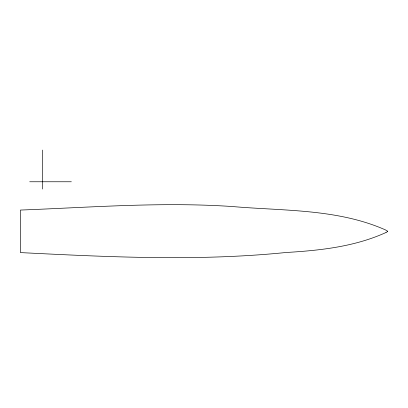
<?xml version="1.0" encoding="UTF-8"?>
<svg xmlns="http://www.w3.org/2000/svg" width="408" height="408" viewBox="0 0 408 408"><rect width="100%" height="100%" fill="white"/><g stroke="black" fill="none" stroke-linecap="round" stroke-linejoin="round"><path stroke-width="0.61" d="M387.539 231.464L387.513 231.157A6.492 6.492 0 0 0 386.055 230.296L385.82 230.102A34.124 34.124 0 0 0 384.917 229.663C336.972 208.677 283.438 210.977 232.397 206.535C161.716 201.756 91.02 207.386 20.4 210.059L20.4 252.593C108.921 257.009 197.747 261.416 286.171 252.486C319.729 250.497 353.889 246.83 384.917 232.988A34.124 34.124 0 0 0 385.82 232.55L386.075 232.417M29.713 181.764L71.339 181.764M387.314 231.326L387.6 231.326M42.366 150.073L42.366 189.037M387.534 231.53A6.492 6.492 0 0 1 386.055 232.361"/></g></svg>
